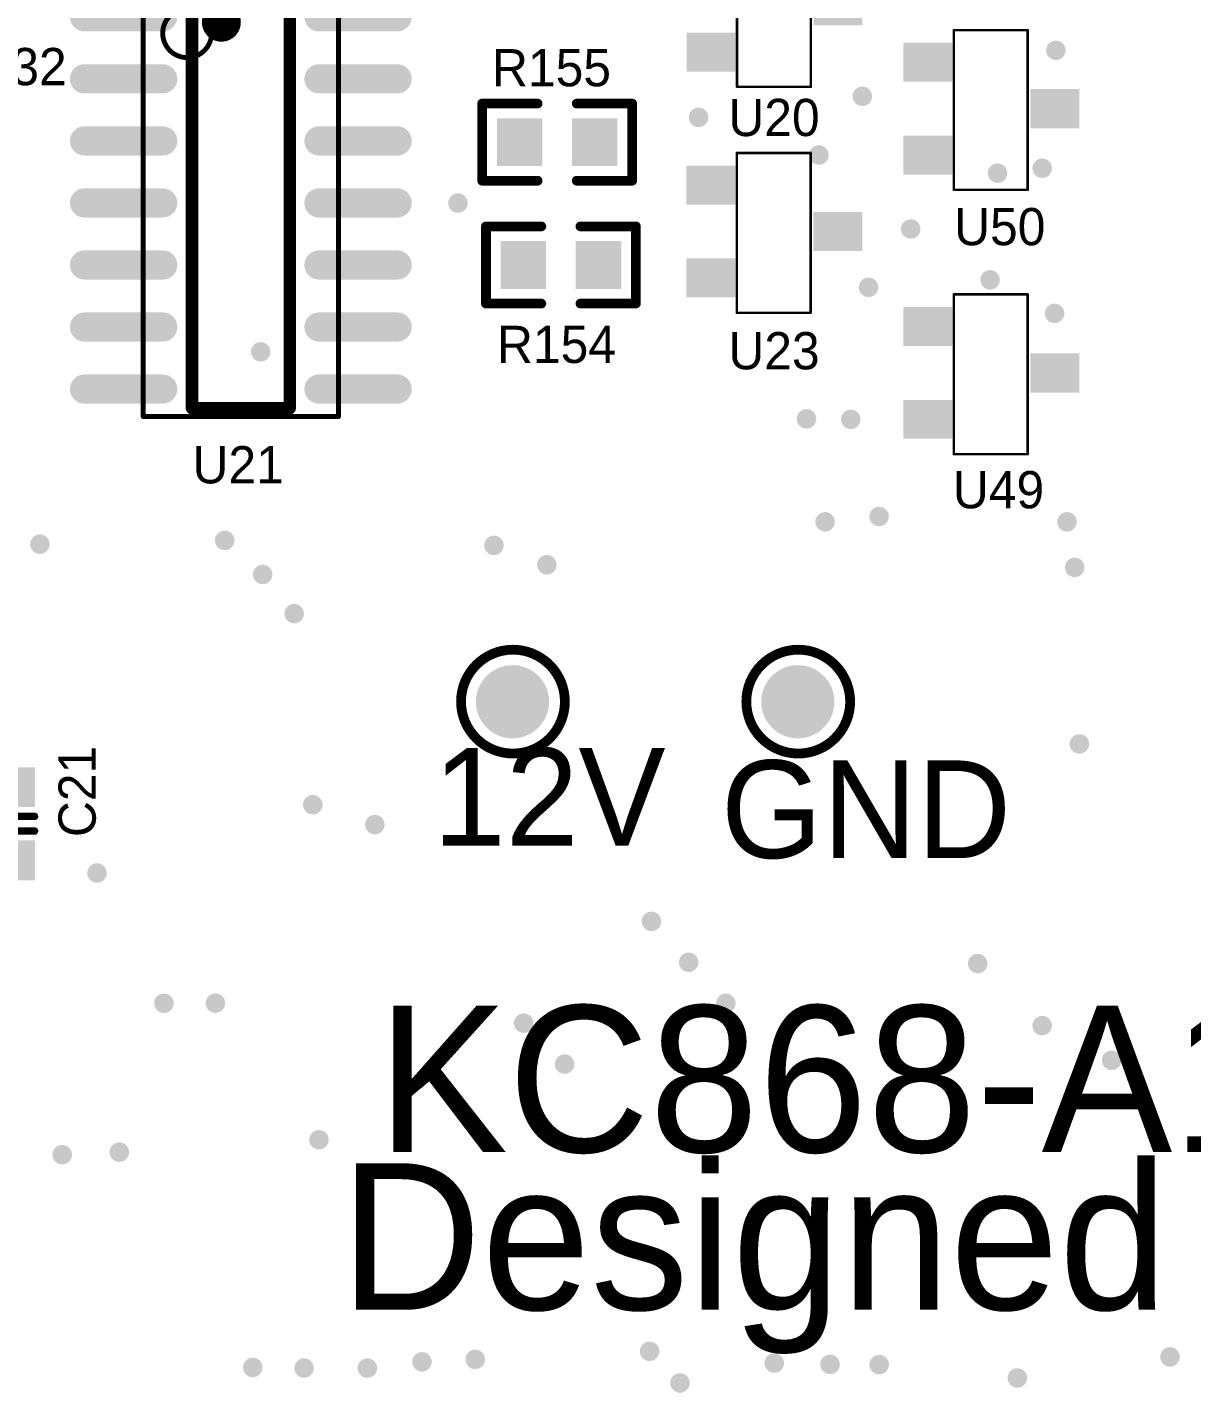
# Model space of a CAD drawing. Header units: millimetres. Extents: x -0.01 to 7.72, y -0.26 to 4.6.
# Drawn here: x 4.549 to 5.488, y 2.464 to 3.565 of the extents above; entities that cross this region are included whole.
import ezdxf

# ---------------------------------------------------------------- set-up
doc = ezdxf.new("R2010")
doc.units = ezdxf.units.MM
doc.header["$MEASUREMENT"] = 0
for name, color, linetype in [('Mechanical13', 56, 'Continuous'), ('MultiLayer', 9, 'Continuous'), ('PadHoleLayer', 156, 'Continuous'), ('TopOverlay', 2, 'Continuous'), ('TopPaste', 8, 'Continuous'), ('ViaHoleLayer', 16, 'Continuous')]:
    doc.layers.add(name, color=color, linetype=linetype)

# ---------------------------------------------------------------- blocks, each defined once
blk = doc.blocks.new('C0603___26')
at = {"layer": 'TopPaste'}
for points in [[(-0.016, -0.02), (-0.016, 0.02), (0.016, 0.02), (0.016, -0.02)], [(0.043, -0.02), (0.043, 0.02), (0.075, 0.02), (0.075, -0.02)]]:
    blk.add_hatch(color=8, dxfattribs=at).paths.add_polyline_path(points)
at = {"layer": 'TopOverlay', "const_width": 0.006}
for points in [[(0.0236, -0.0197), (0.0236, 0.0197)], [(0.0354, -0.0197), (0.0354, 0.0197)]]:
    blk.add_lwpolyline(points, dxfattribs=at)
at = {"layer": 'TopOverlay', "const_width": 0.003}
for points in [[(0.0221, 0.0197, 1), (0.0251, 0.0197, 1)], [(0.0339, 0.0197, 1), (0.0369, 0.0197, 1)], [(0.0221, -0.0197, 1), (0.0251, -0.0197, 1)], [(0.0339, -0.0197, 1), (0.0369, -0.0197, 1)]]:
    blk.add_lwpolyline(points, format="xyb", close=True, dxfattribs=at)
blk = doc.blocks.new('SOT23_B_276')
at = {"layer": 'TopPaste'}
for points in [[(-0.0315, 0.0531), (-0.0315, 0.0217), (-0.0709, 0.0217), (-0.0709, 0.0531)], [(0.0709, 0.0157), (0.0709, -0.0158), (0.0315, -0.0158), (0.0315, 0.0157)], [(-0.0315, -0.0217), (-0.0315, -0.0531), (-0.0709, -0.0531), (-0.0709, -0.0217)]]:
    blk.add_hatch(color=8, dxfattribs=at).paths.add_polyline_path(points)
at = {"layer": 'TopOverlay', "const_width": 0.002}
for points in [[(-0.0302, 0.0633), (0.0293, 0.0633)], [(-0.0302, -0.0655), (-0.0302, 0.0633)], [(0.0289, 0.0633), (0.0293, 0.0633)], [(0.0293, -0.0655), (0.0293, 0.0633)], [(-0.0302, -0.0655), (0.0293, -0.0655)]]:
    blk.add_lwpolyline(points, dxfattribs=at)
at = {"layer": 'TopOverlay', "const_width": 0.001}
for points in [[(-0.0307, 0.0633, 1), (-0.0297, 0.0633, 1)], [(-0.0307, 0.0633, 1), (-0.0297, 0.0633, 1)], [(0.0284, 0.0633, 1), (0.0294, 0.0633, 1)], [(0.0288, 0.0633, 1), (0.0298, 0.0633, 1)], [(0.0288, 0.0633, 1), (0.0298, 0.0633, 1)], [(0.0288, 0.0633, 1), (0.0298, 0.0633, 1)], [(-0.0307, -0.0655, 1), (-0.0297, -0.0655, 1)], [(-0.0307, -0.0655, 1), (-0.0297, -0.0655, 1)], [(0.0288, -0.0655, 1), (0.0298, -0.0655, 1)], [(0.0288, -0.0655, 1), (0.0298, -0.0655, 1)]]:
    blk.add_lwpolyline(points, format="xyb", close=True, dxfattribs=at)
blk = doc.blocks.new('LC_SOIC_14_150____277')
at = {"layer": 'TopPaste'}
h = blk.add_hatch(color=8, dxfattribs=at)
edge = h.paths.add_edge_path()
edge.add_arc((-0.15, 0.126), 0.0118, 0, 180)
edge.add_line((-0.1618, 0.126), (-0.1618, 0.063))
edge.add_arc((-0.15, 0.063), 0.0118, 180, 360)
edge.add_line((-0.1382, 0.063), (-0.1382, 0.126))
h = blk.add_hatch(color=8, dxfattribs=at)
edge = h.paths.add_edge_path()
edge.add_arc((-0.1, 0.126), 0.0118, 0, 180)
edge.add_line((-0.1118, 0.126), (-0.1118, 0.063))
edge.add_arc((-0.1, 0.063), 0.0118, 180, 360)
edge.add_line((-0.0882, 0.063), (-0.0882, 0.126))
h = blk.add_hatch(color=8, dxfattribs=at)
edge = h.paths.add_edge_path()
edge.add_arc((-0.05, 0.126), 0.0118, 0, 180)
edge.add_line((-0.0618, 0.126), (-0.0618, 0.063))
edge.add_arc((-0.05, 0.063), 0.0118, 180, 360)
edge.add_line((-0.0382, 0.063), (-0.0382, 0.126))
h = blk.add_hatch(color=8, dxfattribs=at)
edge = h.paths.add_edge_path()
edge.add_arc((0, 0.126), 0.0118, 0, 180)
edge.add_line((-0.0118, 0.126), (-0.0118, 0.063))
edge.add_arc((0, 0.063), 0.0118, 180, 360)
edge.add_line((0.0118, 0.063), (0.0118, 0.126))
h = blk.add_hatch(color=8, dxfattribs=at)
edge = h.paths.add_edge_path()
edge.add_arc((0.05, 0.126), 0.0118, 0, 180)
edge.add_line((0.0382, 0.126), (0.0382, 0.063))
edge.add_arc((0.05, 0.063), 0.0118, 180, 360)
edge.add_line((0.0618, 0.063), (0.0618, 0.126))
h = blk.add_hatch(color=8, dxfattribs=at)
edge = h.paths.add_edge_path()
edge.add_arc((0.1, 0.126), 0.0118, 0, 180)
edge.add_line((0.0882, 0.126), (0.0882, 0.063))
edge.add_arc((0.1, 0.063), 0.0118, 180, 360)
edge.add_line((0.1118, 0.063), (0.1118, 0.126))
h = blk.add_hatch(color=8, dxfattribs=at)
edge = h.paths.add_edge_path()
edge.add_arc((0.15, 0.126), 0.0118, 0, 180)
edge.add_line((0.1382, 0.126), (0.1382, 0.063))
edge.add_arc((0.15, 0.063), 0.0118, 180, 360)
edge.add_line((0.1618, 0.063), (0.1618, 0.126))
h = blk.add_hatch(color=8, dxfattribs=at)
edge = h.paths.add_edge_path()
edge.add_arc((-0.15, -0.063), 0.0118, 0, 180)
edge.add_line((-0.1618, -0.063), (-0.1618, -0.126))
edge.add_arc((-0.15, -0.126), 0.0118, 180, 360)
edge.add_line((-0.1382, -0.126), (-0.1382, -0.063))
h = blk.add_hatch(color=8, dxfattribs=at)
edge = h.paths.add_edge_path()
edge.add_arc((-0.1, -0.063), 0.0118, 0, 180)
edge.add_line((-0.1118, -0.063), (-0.1118, -0.126))
edge.add_arc((-0.1, -0.126), 0.0118, 180, 360)
edge.add_line((-0.0882, -0.126), (-0.0882, -0.063))
h = blk.add_hatch(color=8, dxfattribs=at)
edge = h.paths.add_edge_path()
edge.add_arc((-0.05, -0.063), 0.0118, 0, 180)
edge.add_line((-0.0618, -0.063), (-0.0618, -0.126))
edge.add_arc((-0.05, -0.126), 0.0118, 180, 360)
edge.add_line((-0.0382, -0.126), (-0.0382, -0.063))
h = blk.add_hatch(color=8, dxfattribs=at)
edge = h.paths.add_edge_path()
edge.add_arc((0, -0.063), 0.0118, 0, 180)
edge.add_line((-0.0118, -0.063), (-0.0118, -0.126))
edge.add_arc((0, -0.126), 0.0118, 180, 360)
edge.add_line((0.0118, -0.126), (0.0118, -0.063))
h = blk.add_hatch(color=8, dxfattribs=at)
edge = h.paths.add_edge_path()
edge.add_arc((0.05, -0.063), 0.0118, 0, 180)
edge.add_line((0.0382, -0.063), (0.0382, -0.126))
edge.add_arc((0.05, -0.126), 0.0118, 180, 360)
edge.add_line((0.0618, -0.126), (0.0618, -0.063))
h = blk.add_hatch(color=8, dxfattribs=at)
edge = h.paths.add_edge_path()
edge.add_arc((0.1, -0.063), 0.0118, 0, 180)
edge.add_line((0.0882, -0.063), (0.0882, -0.126))
edge.add_arc((0.1, -0.126), 0.0118, 180, 360)
edge.add_line((0.1118, -0.126), (0.1118, -0.063))
h = blk.add_hatch(color=8, dxfattribs=at)
edge = h.paths.add_edge_path()
edge.add_arc((0.15, -0.063), 0.0118, 0, 180)
edge.add_line((0.1382, -0.063), (0.1382, -0.126))
edge.add_arc((0.15, -0.126), 0.0118, 180, 360)
edge.add_line((0.1618, -0.126), (0.1618, -0.063))
at = {"layer": 'Mechanical13', "const_width": 0.00394}
for points in [[(0.1722, 0.0787), (-0.1722, 0.0787)], [(-0.1722, -0.0787), (-0.1722, 0.0787)], [(0.1722, -0.0787), (0.1722, 0.0787)], [(0.1722, -0.0787), (-0.1722, -0.0787)]]:
    blk.add_lwpolyline(points, dxfattribs=at)
at = {"layer": 'Mechanical13'}
for points, const_width in [([(-0.1732, 0.0787, 1), (-0.1713, 0.0787, 1)], 0.00197), ([(-0.1732, 0.0787, 1), (-0.1713, 0.0787, 1)], 0.00197), ([(0.1713, 0.0787, 1), (0.1732, 0.0787, 1)], 0.00197), ([(0.1713, 0.0787, 1), (0.1732, 0.0787, 1)], 0.00197), ([(-0.1171, -0.0433, 1), (-0.1565, -0.0433, 1)], 0.00394), ([(-0.1575, -0.0433, 1), (-0.1555, -0.0433, 1)], 0.00197), ([(-0.1181, -0.0433, 1), (-0.1161, -0.0433, 1)], 0.00197), ([(-0.1732, -0.0787, 1), (-0.1713, -0.0787, 1)], 0.00197), ([(-0.1732, -0.0787, 1), (-0.1713, -0.0787, 1)], 0.00197), ([(0.1713, -0.0787, 1), (0.1732, -0.0787, 1)], 0.00197), ([(0.1713, -0.0787, 1), (0.1732, -0.0787, 1)], 0.00197)]:
    blk.add_lwpolyline(points, format="xyb", close=True, dxfattribs=dict(at, const_width=const_width))
at = {"layer": 'TopOverlay', "const_width": 0.01}
for points in [[(0.1654, 0.0394), (-0.1693, 0.0394)], [(-0.1693, -0.0394), (-0.1693, 0.0394)], [(0.1654, -0.0394), (0.1654, 0.0394)], [(0.1654, -0.0394), (-0.1693, -0.0394)]]:
    blk.add_lwpolyline(points, dxfattribs=at)
at = {"layer": 'TopOverlay'}
for points, const_width in [([(-0.1718, 0.0394, 1), (-0.1668, 0.0394, 1)], 0.005), ([(-0.1718, 0.0394, 1), (-0.1668, 0.0394, 1)], 0.005), ([(0.1629, 0.0394, 1), (0.1679, 0.0394, 1)], 0.005), ([(0.1629, 0.0394, 1), (0.1679, 0.0394, 1)], 0.005), ([(-0.1378, -0.0157, 1), (-0.1535, -0.0157, 1)], 0.0157), ([(-0.1575, -0.0157, 1), (-0.1496, -0.0157, 1)], 0.00787), ([(-0.1417, -0.0157, 1), (-0.1339, -0.0157, 1)], 0.00787), ([(-0.1718, -0.0394, 1), (-0.1668, -0.0394, 1)], 0.005), ([(-0.1718, -0.0394, 1), (-0.1668, -0.0394, 1)], 0.005), ([(0.1629, -0.0394, 1), (0.1679, -0.0394, 1)], 0.005), ([(0.1629, -0.0394, 1), (0.1679, -0.0394, 1)], 0.005), ([(-0.1772, -0.1181, 1), (-0.189, -0.1181, 1)], 0.0118), ([(-0.1919, -0.1181, 1), (-0.186, -0.1181, 1)], 0.00591), ([(-0.1801, -0.1181, 1), (-0.1742, -0.1181, 1)], 0.00591)]:
    blk.add_lwpolyline(points, format="xyb", close=True, dxfattribs=dict(at, const_width=const_width))
blk = doc.blocks.new('SOT23_B_279')
at = {"layer": 'TopPaste'}
for points in [[(-0.0315, 0.0531), (-0.0315, 0.0217), (-0.0709, 0.0217), (-0.0709, 0.0531)], [(0.0709, 0.0157), (0.0709, -0.0158), (0.0315, -0.0158), (0.0315, 0.0157)], [(-0.0315, -0.0217), (-0.0315, -0.0531), (-0.0709, -0.0531), (-0.0709, -0.0217)]]:
    blk.add_hatch(color=8, dxfattribs=at).paths.add_polyline_path(points)
at = {"layer": 'TopOverlay', "const_width": 0.002}
for points in [[(-0.0302, 0.0633), (0.0293, 0.0633)], [(-0.0302, -0.0655), (-0.0302, 0.0633)], [(0.0289, 0.0633), (0.0293, 0.0633)], [(0.0293, -0.0655), (0.0293, 0.0633)], [(-0.0302, -0.0655), (0.0293, -0.0655)]]:
    blk.add_lwpolyline(points, dxfattribs=at)
at = {"layer": 'TopOverlay', "const_width": 0.001}
for points in [[(-0.0307, 0.0633, 1), (-0.0297, 0.0633, 1)], [(-0.0307, 0.0633, 1), (-0.0297, 0.0633, 1)], [(0.0284, 0.0633, 1), (0.0294, 0.0633, 1)], [(0.0288, 0.0633, 1), (0.0298, 0.0633, 1)], [(0.0288, 0.0633, 1), (0.0298, 0.0633, 1)], [(0.0288, 0.0633, 1), (0.0298, 0.0633, 1)], [(-0.0307, -0.0655, 1), (-0.0297, -0.0655, 1)], [(-0.0307, -0.0655, 1), (-0.0297, -0.0655, 1)], [(0.0288, -0.0655, 1), (0.0298, -0.0655, 1)], [(0.0288, -0.0655, 1), (0.0298, -0.0655, 1)]]:
    blk.add_lwpolyline(points, format="xyb", close=True, dxfattribs=at)
blk = doc.blocks.new('LC_0603_R_314')
at = {"layer": 'TopPaste'}
for points in [[(-0.0486, 0.0193), (-0.012, 0.0193), (-0.012, -0.0193), (-0.0486, -0.0193)], [(0.012, 0.0193), (0.0486, 0.0193), (0.0486, -0.0193), (0.012, -0.0193)]]:
    blk.add_hatch(color=8, dxfattribs=at).paths.add_polyline_path(points)
at = {"layer": 'TopOverlay', "const_width": 0.00787}
for points in [[(-0.0604, 0.0311), (-0.0604, -0.0311)], [(-0.0157, 0.0311), (-0.0604, 0.0311)], [(0.0604, 0.0311), (0.0157, 0.0311)], [(0.0604, 0.0311), (0.0604, -0.0311)], [(-0.0157, -0.0311), (-0.0604, -0.0311)], [(0.0604, -0.0311), (0.0157, -0.0311)]]:
    blk.add_lwpolyline(points, dxfattribs=at)
at = {"layer": 'TopOverlay', "const_width": 0.00394}
for points in [[(-0.0624, 0.0311, 1), (-0.0585, 0.0311, 1)], [(-0.0624, 0.0311, 1), (-0.0585, 0.0311, 1)], [(-0.0177, 0.0311, 1), (-0.0138, 0.0311, 1)], [(0.0138, 0.0311, 1), (0.0177, 0.0311, 1)], [(0.0585, 0.0311, 1), (0.0624, 0.0311, 1)], [(0.0585, 0.0311, 1), (0.0624, 0.0311, 1)], [(-0.0624, -0.0311, 1), (-0.0585, -0.0311, 1)], [(-0.0624, -0.0311, 1), (-0.0585, -0.0311, 1)], [(-0.0177, -0.0311, 1), (-0.0138, -0.0311, 1)], [(0.0138, -0.0311, 1), (0.0177, -0.0311, 1)], [(0.0585, -0.0311, 1), (0.0624, -0.0311, 1)], [(0.0585, -0.0311, 1), (0.0624, -0.0311, 1)]]:
    blk.add_lwpolyline(points, format="xyb", close=True, dxfattribs=at)
blk = doc.blocks.new('LC_0603_R_315')
at = {"layer": 'TopPaste'}
for points in [[(-0.0486, 0.0193), (-0.012, 0.0193), (-0.012, -0.0193), (-0.0486, -0.0193)], [(0.012, 0.0193), (0.0486, 0.0193), (0.0486, -0.0193), (0.012, -0.0193)]]:
    blk.add_hatch(color=8, dxfattribs=at).paths.add_polyline_path(points)
at = {"layer": 'TopOverlay', "const_width": 0.00787}
for points in [[(-0.0604, 0.0311), (-0.0604, -0.0311)], [(-0.0157, 0.0311), (-0.0604, 0.0311)], [(0.0604, 0.0311), (0.0157, 0.0311)], [(0.0604, 0.0311), (0.0604, -0.0311)], [(-0.0157, -0.0311), (-0.0604, -0.0311)], [(0.0604, -0.0311), (0.0157, -0.0311)]]:
    blk.add_lwpolyline(points, dxfattribs=at)
at = {"layer": 'TopOverlay', "const_width": 0.00394}
for points in [[(-0.0624, 0.0311, 1), (-0.0585, 0.0311, 1)], [(-0.0624, 0.0311, 1), (-0.0585, 0.0311, 1)], [(-0.0177, 0.0311, 1), (-0.0138, 0.0311, 1)], [(0.0138, 0.0311, 1), (0.0177, 0.0311, 1)], [(0.0585, 0.0311, 1), (0.0624, 0.0311, 1)], [(0.0585, 0.0311, 1), (0.0624, 0.0311, 1)], [(-0.0624, -0.0311, 1), (-0.0585, -0.0311, 1)], [(-0.0624, -0.0311, 1), (-0.0585, -0.0311, 1)], [(-0.0177, -0.0311, 1), (-0.0138, -0.0311, 1)], [(0.0138, -0.0311, 1), (0.0177, -0.0311, 1)], [(0.0585, -0.0311, 1), (0.0624, -0.0311, 1)], [(0.0585, -0.0311, 1), (0.0624, -0.0311, 1)]]:
    blk.add_lwpolyline(points, format="xyb", close=True, dxfattribs=at)
blk = doc.blocks.new('SOT23_B_316')
at = {"layer": 'TopPaste'}
for points in [[(-0.0315, 0.0531), (-0.0315, 0.0217), (-0.0709, 0.0217), (-0.0709, 0.0531)], [(0.0709, 0.0157), (0.0709, -0.0158), (0.0315, -0.0158), (0.0315, 0.0157)], [(-0.0315, -0.0217), (-0.0315, -0.0531), (-0.0709, -0.0531), (-0.0709, -0.0217)]]:
    blk.add_hatch(color=8, dxfattribs=at).paths.add_polyline_path(points)
at = {"layer": 'TopOverlay', "const_width": 0.002}
for points in [[(-0.0302, 0.0633), (0.0293, 0.0633)], [(-0.0302, -0.0655), (-0.0302, 0.0633)], [(0.0289, 0.0633), (0.0293, 0.0633)], [(0.0293, -0.0655), (0.0293, 0.0633)], [(-0.0302, -0.0655), (0.0293, -0.0655)]]:
    blk.add_lwpolyline(points, dxfattribs=at)
at = {"layer": 'TopOverlay', "const_width": 0.001}
for points in [[(-0.0307, 0.0633, 1), (-0.0297, 0.0633, 1)], [(-0.0307, 0.0633, 1), (-0.0297, 0.0633, 1)], [(0.0284, 0.0633, 1), (0.0294, 0.0633, 1)], [(0.0288, 0.0633, 1), (0.0298, 0.0633, 1)], [(0.0288, 0.0633, 1), (0.0298, 0.0633, 1)], [(0.0288, 0.0633, 1), (0.0298, 0.0633, 1)], [(-0.0307, -0.0655, 1), (-0.0297, -0.0655, 1)], [(-0.0307, -0.0655, 1), (-0.0297, -0.0655, 1)], [(0.0288, -0.0655, 1), (0.0298, -0.0655, 1)], [(0.0288, -0.0655, 1), (0.0298, -0.0655, 1)]]:
    blk.add_lwpolyline(points, format="xyb", close=True, dxfattribs=at)
blk = doc.blocks.new('SOT23_B_317')
at = {"layer": 'TopPaste'}
for points in [[(-0.0315, 0.0531), (-0.0315, 0.0217), (-0.0709, 0.0217), (-0.0709, 0.0531)], [(0.0709, 0.0157), (0.0709, -0.0158), (0.0315, -0.0158), (0.0315, 0.0157)], [(-0.0315, -0.0217), (-0.0315, -0.0531), (-0.0709, -0.0531), (-0.0709, -0.0217)]]:
    blk.add_hatch(color=8, dxfattribs=at).paths.add_polyline_path(points)
at = {"layer": 'TopOverlay', "const_width": 0.002}
for points in [[(-0.0302, 0.0633), (0.0293, 0.0633)], [(-0.0302, -0.0655), (-0.0302, 0.0633)], [(0.0289, 0.0633), (0.0293, 0.0633)], [(0.0293, -0.0655), (0.0293, 0.0633)], [(-0.0302, -0.0655), (0.0293, -0.0655)]]:
    blk.add_lwpolyline(points, dxfattribs=at)
at = {"layer": 'TopOverlay', "const_width": 0.001}
for points in [[(-0.0307, 0.0633, 1), (-0.0297, 0.0633, 1)], [(-0.0307, 0.0633, 1), (-0.0297, 0.0633, 1)], [(0.0284, 0.0633, 1), (0.0294, 0.0633, 1)], [(0.0288, 0.0633, 1), (0.0298, 0.0633, 1)], [(0.0288, 0.0633, 1), (0.0298, 0.0633, 1)], [(0.0288, 0.0633, 1), (0.0298, 0.0633, 1)], [(-0.0307, -0.0655, 1), (-0.0297, -0.0655, 1)], [(-0.0307, -0.0655, 1), (-0.0297, -0.0655, 1)], [(0.0288, -0.0655, 1), (0.0298, -0.0655, 1)], [(0.0288, -0.0655, 1), (0.0298, -0.0655, 1)]]:
    blk.add_lwpolyline(points, format="xyb", close=True, dxfattribs=at)

msp = doc.modelspace()

# ---------------------------------------------------------------- hatches: boundary and pattern name
at = {"layer": 'MultiLayer'}
h = msp.add_hatch(color=9, dxfattribs=at)
edge = h.paths.add_edge_path()
edge.add_arc((4.94, 3.0211), 0.0295, 0, 360)
h = msp.add_hatch(color=9, dxfattribs=at)
edge = h.paths.add_edge_path()
edge.add_arc((5.17, 3.0211), 0.0295, 0, 360)
at = {"layer": 'PadHoleLayer'}
h = msp.add_hatch(color=156, dxfattribs=at)
edge = h.paths.add_edge_path()
edge.add_arc((4.94, 3.0211), 0.0157, 0, 360)
h = msp.add_hatch(color=156, dxfattribs=at)
edge = h.paths.add_edge_path()
edge.add_arc((5.17, 3.0211), 0.0157, 0, 360)
at = {"layer": 'ViaHoleLayer'}
h = msp.add_hatch(color=16, dxfattribs=at)
edge = h.paths.add_edge_path()
edge.add_arc((5.378, 3.5461), 0.00787, 0, 360)
h = msp.add_hatch(color=16, dxfattribs=at)
edge = h.paths.add_edge_path()
edge.add_arc((5.222, 3.509), 0.00787, 0, 360)
h = msp.add_hatch(color=16, dxfattribs=at)
edge = h.paths.add_edge_path()
edge.add_arc((5.09, 3.4921), 0.00787, 0, 360)
h = msp.add_hatch(color=16, dxfattribs=at)
edge = h.paths.add_edge_path()
edge.add_arc((5.187, 3.4617), 0.00787, 0, 360)
h = msp.add_hatch(color=16, dxfattribs=at)
edge = h.paths.add_edge_path()
edge.add_arc((5.367, 3.4511), 0.00787, 0, 360)
h = msp.add_hatch(color=16, dxfattribs=at)
edge = h.paths.add_edge_path()
edge.add_arc((5.331, 3.4471), 0.00787, 0, 360)
h = msp.add_hatch(color=16, dxfattribs=at)
edge = h.paths.add_edge_path()
edge.add_arc((4.896, 3.423), 0.00787, 0, 360)
h = msp.add_hatch(color=16, dxfattribs=at)
edge = h.paths.add_edge_path()
edge.add_arc((5.261, 3.4021), 0.00787, 0, 360)
h = msp.add_hatch(color=16, dxfattribs=at)
edge = h.paths.add_edge_path()
edge.add_arc((5.325, 3.3611), 0.00787, 0, 360)
h = msp.add_hatch(color=16, dxfattribs=at)
edge = h.paths.add_edge_path()
edge.add_arc((5.227, 3.3551), 0.00787, 0, 360)
h = msp.add_hatch(color=16, dxfattribs=at)
edge = h.paths.add_edge_path()
edge.add_arc((5.377, 3.3341), 0.00787, 0, 360)
h = msp.add_hatch(color=16, dxfattribs=at)
edge = h.paths.add_edge_path()
edge.add_arc((4.737, 3.3031), 0.00787, 0, 360)
h = msp.add_hatch(color=16, dxfattribs=at)
edge = h.paths.add_edge_path()
edge.add_arc((5.177, 3.2491), 0.00787, 0, 360)
h = msp.add_hatch(color=16, dxfattribs=at)
edge = h.paths.add_edge_path()
edge.add_arc((5.2127, 3.2487), 0.00787, 0, 360)
h = msp.add_hatch(color=16, dxfattribs=at)
edge = h.paths.add_edge_path()
edge.add_arc((5.192, 3.1661), 0.00787, 0, 360)
h = msp.add_hatch(color=16, dxfattribs=at)
edge = h.paths.add_edge_path()
edge.add_arc((5.2355, 3.1704), 0.00787, 0, 360)
h = msp.add_hatch(color=16, dxfattribs=at)
edge = h.paths.add_edge_path()
edge.add_arc((5.387, 3.1661), 0.00787, 0, 360)
h = msp.add_hatch(color=16, dxfattribs=at)
edge = h.paths.add_edge_path()
edge.add_arc((4.708, 3.1511), 0.00787, 0, 360)
h = msp.add_hatch(color=16, dxfattribs=at)
edge = h.paths.add_edge_path()
edge.add_arc((4.559, 3.1481), 0.00787, 0, 360)
h = msp.add_hatch(color=16, dxfattribs=at)
edge = h.paths.add_edge_path()
edge.add_arc((4.925, 3.1471), 0.00787, 0, 360)
h = msp.add_hatch(color=16, dxfattribs=at)
edge = h.paths.add_edge_path()
edge.add_arc((4.9677, 3.1315), 0.00787, 0, 360)
h = msp.add_hatch(color=16, dxfattribs=at)
edge = h.paths.add_edge_path()
edge.add_arc((5.3932, 3.1294), 0.00787, 0, 360)
h = msp.add_hatch(color=16, dxfattribs=at)
edge = h.paths.add_edge_path()
edge.add_arc((4.7386, 3.1237), 0.00787, 0, 360)
h = msp.add_hatch(color=16, dxfattribs=at)
edge = h.paths.add_edge_path()
edge.add_arc((4.764, 3.0921), 0.00787, 0, 360)
h = msp.add_hatch(color=16, dxfattribs=at)
edge = h.paths.add_edge_path()
edge.add_arc((5.397, 2.9871), 0.00787, 0, 360)
h = msp.add_hatch(color=16, dxfattribs=at)
edge = h.paths.add_edge_path()
edge.add_arc((4.779, 2.9381), 0.00787, 0, 360)
h = msp.add_hatch(color=16, dxfattribs=at)
edge = h.paths.add_edge_path()
edge.add_arc((4.829, 2.9221), 0.00787, 0, 360)
h = msp.add_hatch(color=16, dxfattribs=at)
edge = h.paths.add_edge_path()
edge.add_arc((4.605, 2.8831), 0.00787, 0, 360)
h = msp.add_hatch(color=16, dxfattribs=at)
edge = h.paths.add_edge_path()
edge.add_arc((5.052, 2.8441), 0.00787, 0, 360)
h = msp.add_hatch(color=16, dxfattribs=at)
edge = h.paths.add_edge_path()
edge.add_arc((5.082, 2.8111), 0.00787, 0, 360)
h = msp.add_hatch(color=16, dxfattribs=at)
edge = h.paths.add_edge_path()
edge.add_arc((5.315, 2.8101), 0.00787, 0, 360)
h = msp.add_hatch(color=16, dxfattribs=at)
edge = h.paths.add_edge_path()
edge.add_arc((4.659, 2.7781), 0.00787, 0, 360)
h = msp.add_hatch(color=16, dxfattribs=at)
edge = h.paths.add_edge_path()
edge.add_arc((4.7005, 2.7782), 0.00787, 0, 360)
h = msp.add_hatch(color=16, dxfattribs=at)
edge = h.paths.add_edge_path()
edge.add_arc((5.112, 2.7781), 0.00787, 0, 360)
h = msp.add_hatch(color=16, dxfattribs=at)
edge = h.paths.add_edge_path()
edge.add_arc((4.949, 2.7621), 0.00787, 0, 360)
h = msp.add_hatch(color=16, dxfattribs=at)
edge = h.paths.add_edge_path()
edge.add_arc((5.367, 2.7601), 0.00787, 0, 360)
h = msp.add_hatch(color=16, dxfattribs=at)
edge = h.paths.add_edge_path()
edge.add_arc((5.423, 2.7321), 0.00787, 0, 360)
h = msp.add_hatch(color=16, dxfattribs=at)
edge = h.paths.add_edge_path()
edge.add_arc((4.982, 2.7291), 0.00787, 0, 360)
h = msp.add_hatch(color=16, dxfattribs=at)
edge = h.paths.add_edge_path()
edge.add_arc((4.784, 2.6681), 0.00787, 0, 360)
h = msp.add_hatch(color=16, dxfattribs=at)
edge = h.paths.add_edge_path()
edge.add_arc((4.577, 2.6561), 0.00787, 0, 360)
h = msp.add_hatch(color=16, dxfattribs=at)
edge = h.paths.add_edge_path()
edge.add_arc((4.623, 2.6581), 0.00787, 0, 360)
h = msp.add_hatch(color=16, dxfattribs=at)
edge = h.paths.add_edge_path()
edge.add_arc((4.91, 2.4911), 0.00787, 0, 360)
h = msp.add_hatch(color=16, dxfattribs=at)
edge = h.paths.add_edge_path()
edge.add_arc((5.0505, 2.4976), 0.00787, 0, 360)
h = msp.add_hatch(color=16, dxfattribs=at)
edge = h.paths.add_edge_path()
edge.add_arc((5.47, 2.4931), 0.00787, 0, 360)
h = msp.add_hatch(color=16, dxfattribs=at)
edge = h.paths.add_edge_path()
edge.add_arc((4.7306, 2.4846), 0.00787, 0, 360)
h = msp.add_hatch(color=16, dxfattribs=at)
edge = h.paths.add_edge_path()
edge.add_arc((4.772, 2.4841), 0.00787, 0, 360)
h = msp.add_hatch(color=16, dxfattribs=at)
edge = h.paths.add_edge_path()
edge.add_arc((4.823, 2.4841), 0.00787, 0, 360)
h = msp.add_hatch(color=16, dxfattribs=at)
edge = h.paths.add_edge_path()
edge.add_arc((4.867, 2.4891), 0.00787, 0, 360)
h = msp.add_hatch(color=16, dxfattribs=at)
edge = h.paths.add_edge_path()
edge.add_arc((5.151, 2.4881), 0.00787, 0, 360)
h = msp.add_hatch(color=16, dxfattribs=at)
edge = h.paths.add_edge_path()
edge.add_arc((5.196, 2.4871), 0.00787, 0, 360)
h = msp.add_hatch(color=16, dxfattribs=at)
edge = h.paths.add_edge_path()
edge.add_arc((5.2356, 2.4869), 0.00787, 0, 360)
h = msp.add_hatch(color=16, dxfattribs=at)
edge = h.paths.add_edge_path()
edge.add_arc((5.075, 2.4721), 0.00787, 0, 360)
h = msp.add_hatch(color=16, dxfattribs=at)
edge = h.paths.add_edge_path()
edge.add_arc((5.347, 2.4761), 0.00787, 0, 360)

# ---------------------------------------------------------------- linework, layer by layer
at = {"layer": 'TopOverlay'}
for points, const_width in [([(4.9822, 3.0212, 1), (4.8985, 3.0212, 1)], 0.00787), ([(5.2122, 3.0212, 1), (5.1285, 3.0212, 1)], 0.00787), ([(4.8966, 3.0212, 1), (4.9005, 3.0212, 1)], 0.00394), ([(4.9803, 3.0212, 1), (4.9842, 3.0212, 1)], 0.00394), ([(5.1266, 3.0212, 1), (5.1305, 3.0212, 1)], 0.00394), ([(5.2103, 3.0212, 1), (5.2142, 3.0212, 1)], 0.00394)]:
    msp.add_lwpolyline(points, format="xyb", close=True, dxfattribs=dict(at, const_width=const_width))

# ---------------------------------------------------------------- block references
for name, p in [('SOT23_B_276', (5.1512, 3.5821)), ('SOT23_B_317', (5.326, 3.4991)), ('SOT23_B_279', (5.151, 3.4001)), ('SOT23_B_316', (5.326, 3.2861))]:
    msp.add_blockref(name, p)
for name, p, rotation in [('LC_SOIC_14_150____277', (4.721, 3.4231), 270), ('LC_0603_R_315', (4.976, 3.4721), 180), ('LC_0603_R_314', (4.979, 3.3731), 180), ('C0603___26', (4.535, 2.9523), 270)]:
    msp.add_blockref(name, p, dxfattribs=dict(rotation=rotation))

# ---------------------------------------------------------------- texts
for s, p in [('C32', (4.507, 3.518)), ('R155', (4.9235, 3.5171)), ('U20', (5.114, 3.477)), ('U50', (5.296, 3.389)), ('R154', (4.9275, 3.2941)), ('U23', (5.114, 3.289)), ('U21', (4.682, 3.1971)), ('U49', (5.295, 3.177))]:
    msp.add_text(s, height=0.03, dxfattribs=at).set_placement(p)
for s, height, rotation, p in [('C21', 0.03, 90, (4.604, 2.912)), ('12V', 0.07874, 360, (4.876, 2.9051)), ('GND', 0.07874, 360, (5.108, 2.8951)), ('KC868-A16    REV:1.6', 0.11811, 360, (4.831, 2.6581)), ('Designed By', 0.11811, 360, (4.801, 2.5311))]:
    msp.add_text(s, height=height, rotation=rotation, dxfattribs=at).set_placement(p)

doc.saveas('drawing.dxf')
